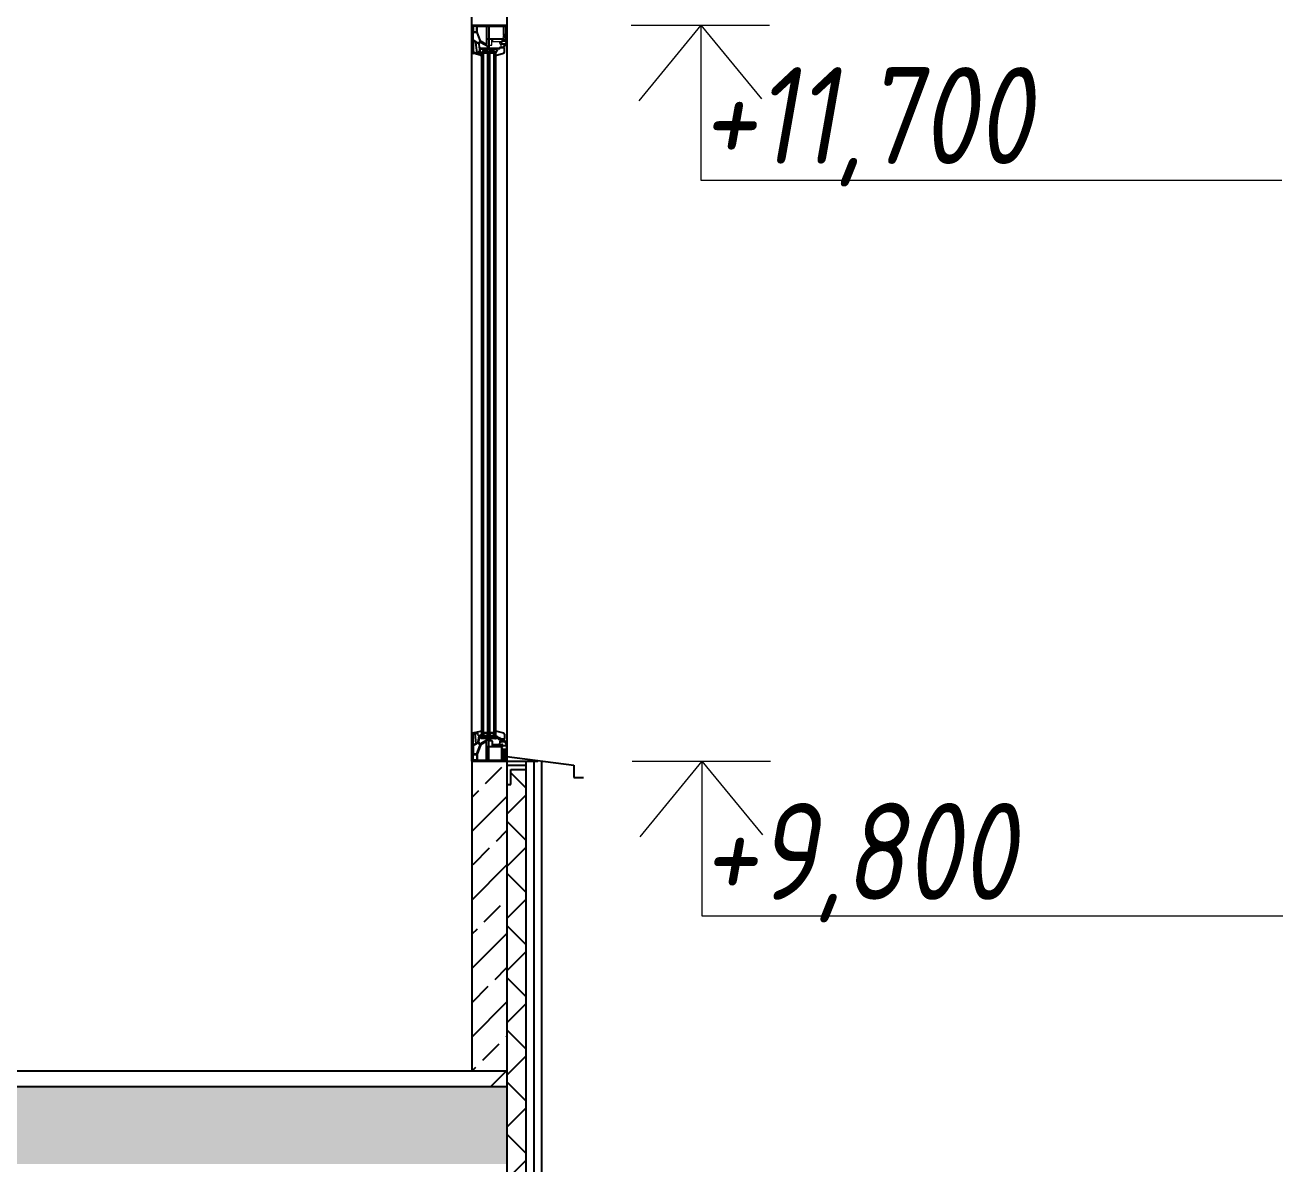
# Model space of a CAD drawing. Header units: millimetres. Extents: x -257254 to 390979, y -202328 to 355504.
# Drawn here: x 100926 to 104172, y 45935 to 48875 of the extents above; entities that cross this region are included whole.
import ezdxf
from ezdxf.enums import TextEntityAlignment as Align

# ---------------------------------------------------------------- set-up
doc = ezdxf.new("R2010")
doc.units = ezdxf.units.MM
doc.layers.get('0').update_dxf_attribs({"lineweight": 25})
for name, color, linetype in [('G_S1', 3, 'Continuous'), ('GASKET', 5, 'Continuous'), ('PVC', 7, 'Continuous'), ('разрез', 40, 'Continuous')]:
    doc.layers.add(name, color=color, linetype=linetype)
doc.layers.add('RAZMER', color=250, linetype='Continuous', lineweight=13)
doc.layers.add('покрытия', color=6, linetype='Continuous', lineweight=18)
doc.styles.add('SIMPLEX', font='simplex.shx', dxfattribs={"width": 0.8, "oblique": 10})

msp = doc.modelspace()

# ---------------------------------------------------------------- hatches: boundary and pattern name
at = {"layer": 'разрез'}
h = msp.add_hatch(dxfattribs=at)
h.set_pattern_fill('JIS_STN_2.5', color=256, scale=50)
h.set_pattern_definition([(45, (-80.35, 5975.46), (-88.38835, 88.38835), []), (45, (7.9, 5975.46), (-88.38835, 88.38835), [60, -25])])
h.paths.add_polyline_path([(102168.67558, 46950.80058), (102157.29381, 46975.34196), (102090.48815, 46975.34196), (102078.67558, 46950.80058), (102078.67558, 46135.34196), (102168.67558, 46135.34196)])
h = msp.add_hatch(dxfattribs=at)
h.set_pattern_fill('NET', color=256, scale=30, angle=45)
h.set_pattern_definition([(45, (-80, -15000), (-67.35192, 67.35192), []), (135, (-80, -15000), (-67.35192, -67.35192), [])])
h.paths.add_polyline_path([(102219.02596, 46953.3795), (102179.02596, 46953.3795), (102179.02596, 46914.47947), (102169.02596, 46914.47947), (102169.02596, 45909.00971), (102219.02596, 45909.00971)])
h = msp.add_hatch(dxfattribs=at)
h.set_pattern_fill('JIS_STN_2.5', color=256, scale=50)
h.set_pattern_definition([(45, (6e-08, 6000), (-88.38835, 88.38835), []), (45, (88.25, 6000), (-88.38835, 88.38835), [60, -25])])
h.paths.add_polyline_path([(92229.02595, 46135.34196), (89829.02595, 46135.34196), (89829.02595, 45935.34196), (92229.02595, 45935.34196)])
h.paths.add_polyline_path([(96429.02596, 46135.34196), (92229.02596, 46135.34196), (92229.02596, 46015.34196), (92229.02595, 45935.34196), (96429.02596, 45935.34196)])
h.paths.add_polyline_path([(100629.02596, 46135.34196), (96429.02596, 46135.34196), (96429.02596, 45935.34196), (100629.02596, 45935.34196)])
h.paths.add_polyline_path([(102169.02596, 46135.34196), (100629.02596, 46135.34196), (100629.02596, 45935.34196), (102169.02596, 45935.34196)])

# ---------------------------------------------------------------- linework, layer by layer
at = {"color": 1, "linetype": 'Continuous', "lineweight": 25}
for p, q in [((102102.22347, 48812.94867), (102142.23375, 48815.93684)), ((102142.23375, 48812.94867), (102102.22347, 48815.93684)), ((102102.22347, 47037.62609), (102142.23375, 47034.63792)), ((102142.23375, 47037.62609), (102102.22347, 47034.63792))]:
    msp.add_line(p, q, dxfattribs=at)
at = {"color": 5}
for p, q in [((102109.26072, 48809.16832), (102108.26072, 48809.16832)), ((102109.26072, 48808.16832), (102108.26072, 48808.16832)), ((102109.26072, 48807.16832), (102108.26072, 48807.16832)), ((102109.26072, 48806.16832), (102108.26072, 48806.16832)), ((102109.26072, 48805.16832), (102108.26072, 48805.16832)), ((102109.26072, 48804.16832), (102108.26072, 48804.16832)), ((102109.26072, 48803.66832), (102108.26072, 48803.66832)), ((102109.26072, 48809.16832), (102109.26072, 48810.16832)), ((102109.26072, 48803.66832), (102109.26072, 48802.66832)), ((102110.26072, 48809.16832), (102110.26072, 48810.16832)), ((102110.26072, 48803.66832), (102110.26072, 48802.66832)), ((102111.26072, 48809.16832), (102111.26072, 48810.16832)), ((102111.26072, 48803.66832), (102111.26072, 48802.66832)), ((102112.26072, 48809.16832), (102112.26072, 48810.16832)), ((102112.26072, 48803.66832), (102112.26072, 48802.66832)), ((102113.26072, 48809.16832), (102113.26072, 48810.16832)), ((102113.26072, 48803.66832), (102113.26072, 48802.66832)), ((102114.26072, 48809.16832), (102114.26072, 48810.16832)), ((102114.26072, 48803.66832), (102114.26072, 48802.66832)), ((102115.26072, 48809.16832), (102115.26072, 48810.16832)), ((102115.26072, 48803.66832), (102115.26072, 48802.66832)), ((102116.26072, 48809.16832), (102116.26072, 48810.16832)), ((102116.26072, 48803.66832), (102116.26072, 48802.66832)), ((102117.26072, 48809.16832), (102117.26072, 48810.16832)), ((102117.26072, 48803.66832), (102117.26072, 48802.66832)), ((102118.26072, 48809.16832), (102118.26072, 48810.16832)), ((102118.26072, 48803.66832), (102118.26072, 48802.66832)), ((102119.26072, 48809.16832), (102119.26072, 48810.16832)), ((102119.26072, 48809.16832), (102119.26072, 48810.16832)), ((102119.26072, 48809.16832), (102120.26072, 48809.16832)), ((102120.26072, 48808.16832), (102119.26072, 48808.16832)), ((102120.26072, 48807.16832), (102119.26072, 48807.16832)), ((102120.26072, 48806.16832), (102119.26072, 48806.16832)), ((102120.26072, 48805.16832), (102119.26072, 48805.16832)), ((102120.26072, 48804.16832), (102119.26072, 48804.16832)), ((102119.26072, 48803.66832), (102119.26072, 48802.66832)), ((102119.26072, 48803.66832), (102119.26072, 48802.66832)), ((102119.26072, 48803.66832), (102120.26072, 48803.66832)), ((102120.26072, 48809.16832), (102120.26072, 48810.16832)), ((102120.26072, 48803.66832), (102120.26072, 48802.66832)), ((102125.26072, 48809.16832), (102124.26072, 48809.16832)), ((102125.26072, 48808.16832), (102124.26072, 48808.16832)), ((102125.26072, 48807.16832), (102124.26072, 48807.16832)), ((102125.26072, 48806.16832), (102124.26072, 48806.16832)), ((102125.26072, 48805.16832), (102124.26072, 48805.16832)), ((102125.26072, 48804.16832), (102124.26072, 48804.16832)), ((102125.26072, 48803.66832), (102124.26072, 48803.66832)), ((102125.26072, 48809.16832), (102125.26072, 48810.16832)), ((102125.26072, 48803.66832), (102125.26072, 48802.66832)), ((102126.26072, 48809.16832), (102126.26072, 48810.16832)), ((102126.26072, 48803.66832), (102126.26072, 48802.66832)), ((102127.26072, 48809.16832), (102127.26072, 48810.16832)), ((102127.26072, 48803.66832), (102127.26072, 48802.66832)), ((102128.26072, 48809.16832), (102128.26072, 48810.16832)), ((102128.26072, 48803.66832), (102128.26072, 48802.66832)), ((102129.26072, 48809.16832), (102129.26072, 48810.16832)), ((102129.26072, 48803.66832), (102129.26072, 48802.66832)), ((102130.26072, 48809.16832), (102130.26072, 48810.16832)), ((102130.26072, 48803.66832), (102130.26072, 48802.66832)), ((102131.26072, 48809.16832), (102131.26072, 48810.16832)), ((102131.26072, 48803.66832), (102131.26072, 48802.66832)), ((102132.26072, 48809.16832), (102132.26072, 48810.16832)), ((102132.26072, 48803.66832), (102132.26072, 48802.66832)), ((102133.26072, 48809.16832), (102133.26072, 48810.16832)), ((102133.26072, 48803.66832), (102133.26072, 48802.66832)), ((102134.26072, 48809.16832), (102134.26072, 48810.16832)), ((102134.26072, 48803.66832), (102134.26072, 48802.66832)), ((102135.26072, 48809.16832), (102135.26072, 48810.16832)), ((102135.26072, 48809.16832), (102135.26072, 48810.16832)), ((102135.26072, 48809.16832), (102136.26072, 48809.16832)), ((102136.26072, 48808.16832), (102135.26072, 48808.16832)), ((102136.26072, 48807.16832), (102135.26072, 48807.16832)), ((102136.26072, 48806.16832), (102135.26072, 48806.16832)), ((102136.26072, 48805.16832), (102135.26072, 48805.16832)), ((102136.26072, 48804.16832), (102135.26072, 48804.16832)), ((102135.26072, 48803.66832), (102135.26072, 48802.66832)), ((102135.26072, 48803.66832), (102135.26072, 48802.66832)), ((102135.26072, 48803.66832), (102136.26072, 48803.66832)), ((102136.26072, 48809.16832), (102136.26072, 48810.16832)), ((102136.26072, 48803.66832), (102136.26072, 48802.66832)), ((102109.26072, 47046.90644), (102108.26072, 47046.90644)), ((102109.26072, 47046.40644), (102108.26072, 47046.40644)), ((102109.26072, 47046.90644), (102109.26072, 47047.90644)), ((102110.26072, 47046.90644), (102110.26072, 47047.90644)), ((102111.26072, 47046.90644), (102111.26072, 47047.90644)), ((102112.26072, 47046.90644), (102112.26072, 47047.90644)), ((102113.26072, 47046.90644), (102113.26072, 47047.90644)), ((102114.26072, 47046.90644), (102114.26072, 47047.90644)), ((102115.26072, 47046.90644), (102115.26072, 47047.90644)), ((102116.26072, 47046.90644), (102116.26072, 47047.90644)), ((102117.26072, 47046.90644), (102117.26072, 47047.90644)), ((102118.26072, 47046.90644), (102118.26072, 47047.90644)), ((102119.26072, 47046.90644), (102119.26072, 47047.90644)), ((102119.26072, 47046.90644), (102119.26072, 47047.90644)), ((102119.26072, 47046.90644), (102120.26072, 47046.90644)), ((102120.26072, 47046.40644), (102119.26072, 47046.40644)), ((102120.26072, 47046.90644), (102120.26072, 47047.90644)), ((102125.26072, 47046.90644), (102124.26072, 47046.90644)), ((102125.26072, 47046.40644), (102124.26072, 47046.40644)), ((102125.26072, 47046.90644), (102125.26072, 47047.90644)), ((102126.26072, 47046.90644), (102126.26072, 47047.90644)), ((102127.26072, 47046.90644), (102127.26072, 47047.90644)), ((102128.26072, 47046.90644), (102128.26072, 47047.90644)), ((102129.26072, 47046.90644), (102129.26072, 47047.90644)), ((102130.26072, 47046.90644), (102130.26072, 47047.90644)), ((102131.26072, 47046.90644), (102131.26072, 47047.90644)), ((102132.26072, 47046.90644), (102132.26072, 47047.90644)), ((102133.26072, 47046.90644), (102133.26072, 47047.90644)), ((102134.26072, 47046.90644), (102134.26072, 47047.90644)), ((102135.26072, 47046.90644), (102135.26072, 47047.90644)), ((102135.26072, 47046.90644), (102135.26072, 47047.90644)), ((102135.26072, 47046.90644), (102136.26072, 47046.90644)), ((102136.26072, 47046.40644), (102135.26072, 47046.40644)), ((102136.26072, 47046.90644), (102136.26072, 47047.90644)), ((102109.26072, 47045.40644), (102108.26072, 47045.40644)), ((102109.26072, 47044.40644), (102108.26072, 47044.40644)), ((102109.26072, 47043.40644), (102108.26072, 47043.40644)), ((102109.26072, 47042.40644), (102108.26072, 47042.40644)), ((102109.26072, 47041.40644), (102108.26072, 47041.40644)), ((102109.26072, 47041.40644), (102109.26072, 47040.40644)), ((102110.26072, 47041.40644), (102110.26072, 47040.40644)), ((102111.26072, 47041.40644), (102111.26072, 47040.40644)), ((102112.26072, 47041.40644), (102112.26072, 47040.40644)), ((102113.26072, 47041.40644), (102113.26072, 47040.40644)), ((102114.26072, 47041.40644), (102114.26072, 47040.40644)), ((102115.26072, 47041.40644), (102115.26072, 47040.40644)), ((102116.26072, 47041.40644), (102116.26072, 47040.40644)), ((102117.26072, 47041.40644), (102117.26072, 47040.40644)), ((102118.26072, 47041.40644), (102118.26072, 47040.40644)), ((102120.26072, 47045.40644), (102119.26072, 47045.40644)), ((102120.26072, 47044.40644), (102119.26072, 47044.40644)), ((102120.26072, 47043.40644), (102119.26072, 47043.40644)), ((102120.26072, 47042.40644), (102119.26072, 47042.40644)), ((102119.26072, 47041.40644), (102119.26072, 47040.40644)), ((102119.26072, 47041.40644), (102119.26072, 47040.40644)), ((102119.26072, 47041.40644), (102120.26072, 47041.40644)), ((102120.26072, 47041.40644), (102120.26072, 47040.40644)), ((102125.26072, 47045.40644), (102124.26072, 47045.40644)), ((102125.26072, 47044.40644), (102124.26072, 47044.40644)), ((102125.26072, 47043.40644), (102124.26072, 47043.40644)), ((102125.26072, 47042.40644), (102124.26072, 47042.40644)), ((102125.26072, 47041.40644), (102124.26072, 47041.40644)), ((102125.26072, 47041.40644), (102125.26072, 47040.40644)), ((102126.26072, 47041.40644), (102126.26072, 47040.40644)), ((102127.26072, 47041.40644), (102127.26072, 47040.40644)), ((102128.26072, 47041.40644), (102128.26072, 47040.40644)), ((102129.26072, 47041.40644), (102129.26072, 47040.40644)), ((102130.26072, 47041.40644), (102130.26072, 47040.40644)), ((102131.26072, 47041.40644), (102131.26072, 47040.40644)), ((102132.26072, 47041.40644), (102132.26072, 47040.40644)), ((102133.26072, 47041.40644), (102133.26072, 47040.40644)), ((102134.26072, 47041.40644), (102134.26072, 47040.40644)), ((102136.26072, 47045.40644), (102135.26072, 47045.40644)), ((102136.26072, 47044.40644), (102135.26072, 47044.40644)), ((102136.26072, 47043.40644), (102135.26072, 47043.40644)), ((102136.26072, 47042.40644), (102135.26072, 47042.40644)), ((102135.26072, 47041.40644), (102135.26072, 47040.40644)), ((102135.26072, 47041.40644), (102135.26072, 47040.40644)), ((102135.26072, 47041.40644), (102136.26072, 47041.40644)), ((102136.26072, 47041.40644), (102136.26072, 47040.40644))]:
    msp.add_line(p, q, dxfattribs=at)
for points in [[(102116.61489, 48825.34444, -0.5773502692), (102116.16489, 48825.08464), (102101.21313, 48833.71704, -0.1763269807), (102101.08122, 48833.87425), (102092.53299, 48857.36032, -0.0874886635), (102092.51489, 48857.46293), (102092.51489, 48872.41003, -0.4142135624), (102092.81489, 48872.71003), (102116.31489, 48872.71003, -0.4142135624), (102116.61489, 48872.41003)], [(102116.61489, 47025.23032, 0.5773502692), (102116.16489, 47025.49013), (102101.21312, 47016.85772, 0.1763269807), (102101.08122, 47016.70052), (102092.53299, 46993.21444, 0.0874886635), (102092.51489, 46993.11184), (102092.51489, 46978.16474, 0.4142135624), (102092.81489, 46977.86474), (102116.31489, 46977.86474, 0.4142135624), (102116.61489, 46978.16474)]]:
    msp.add_lwpolyline(points, format="xyb", close=True)
at = {"color": 1, "linetype": 'Continuous', "lineweight": 25}
for points in [[(102104.23325, 48812.94867), (102102.22347, 48812.94867), (102102.22347, 48815.93684), (102142.23375, 48815.93684), (102142.23375, 48812.94867)], [(102104.23325, 47037.62609), (102102.22347, 47037.62609), (102102.22347, 47034.63792), (102142.23375, 47034.63792), (102142.23375, 47037.62609)]]:
    msp.add_lwpolyline(points, close=True, dxfattribs=at)
at = {"color": 5}
for points in [[(102120.26072, 48810.16832), (102120.26072, 48802.66832), (102108.26072, 48802.66832), (102108.26072, 48810.16832)], [(102119.26072, 48809.16832), (102119.26072, 48803.66832), (102109.26072, 48803.66832), (102109.26072, 48809.16832)], [(102136.26072, 48810.16832), (102136.26072, 48802.66832), (102124.26072, 48802.66832), (102124.26072, 48810.16832)], [(102135.26072, 48809.16832), (102135.26072, 48803.66832), (102125.26072, 48803.66832), (102125.26072, 48809.16832)], [(102120.26072, 47040.40644), (102120.26072, 47047.90644), (102108.26072, 47047.90644), (102108.26072, 47040.40644)], [(102119.26072, 47041.40644), (102119.26072, 47046.90644), (102109.26072, 47046.90644), (102109.26072, 47041.40644)], [(102136.26072, 47040.40644), (102136.26072, 47047.90644), (102124.26072, 47047.90644), (102124.26072, 47040.40644)], [(102135.26072, 47041.40644), (102135.26072, 47046.90644), (102125.26072, 47046.90644), (102125.26072, 47041.40644)]]:
    msp.add_lwpolyline(points, close=True, dxfattribs=at)
at = {"layer": 'G_S1'}
for points in [[(102104.26072, 47037.62609), (102104.26072, 48802.66842), (102108.26072, 48802.66823), (102108.26072, 47037.62609)], [(102120.26072, 47037.62609), (102120.26072, 48802.66842), (102124.26072, 48802.66823), (102124.26072, 47037.62609)], [(102136.26072, 47037.62704), (102136.26069, 48803.16842), (102140.26069, 48803.16823), (102140.26072, 47037.62704)]]:
    msp.add_lwpolyline(points, close=True, dxfattribs=at)
at = {"layer": 'GASKET', "color": 5, "linetype": 'Continuous'}
msp.add_lwpolyline([(102101.59073, 48806.79046, 0.4142135624), (102100.89073, 48807.49046), (102100.79073, 48807.49046, 0.4142135624), (102100.49073, 48807.19046), (102100.49073, 48806.34405), (102100.19073, 48806.17085, -0.5773502692), (102099.29073, 48806.69046), (102099.29073, 48807.14046, 0.4142135624), (102098.79073, 48807.64046), (102098.49073, 48807.64046, 0.0200240707), (102098.21073, 48807.62925, 0.3909468838), (102097.29073, 48806.63245), (102097.29073, 48801.64848, 0.3909468838), (102098.21073, 48800.65168), (102098.49073, 48800.64046), (102098.79073, 48800.64046, 0.4142135624), (102099.29073, 48801.14046), (102099.29073, 48801.59046, -0.5773502692), (102100.19073, 48802.11008), (102100.49073, 48801.93687), (102100.49073, 48797.89006), (102103.87457, 48796.87564, 0.5023341752), (102104.26072, 48797.16301), (102104.26073, 48803.92482), (102101.82345, 48804.65548, -0.349418093), (102101.59073, 48804.94784)], format="xyb", close=True, dxfattribs=at)
at = {"layer": 'PVC'}
for p, q in [((102078.93981, 48809.76937), (102078.93981, 48875.2328)), ((102081.89381, 48875.2328), (102090.48815, 48875.2328)), ((102137.56376, 48875.2328), (102146.1581, 48875.2328)), ((102157.29381, 48875.2328), (102166.1581, 48875.2328)), ((102168.93981, 48875.26082), (102168.93981, 48836.71082)), ((102122.93981, 48837.96082), (102122.93981, 48816.46082)), ((102123.02596, 48837.9328), (102123.02596, 48816.4328)), ((102157.00107, 48838.96082), (102123.93981, 48838.96082)), ((102157.08722, 48838.9328), (102124.02596, 48838.9328)), ((102156.95003, 48836.33846), (102157.48404, 48838.33141)), ((102157.03618, 48836.31045), (102157.57019, 48838.30339)), ((102159.97294, 48836.14169), (102157.25969, 48835.96148)), ((102160.05909, 48836.11368), (102157.34584, 48835.93346)), ((102160.36764, 48842.96082), (102159.36764, 48841.96082)), ((102159.36764, 48841.96082), (102160.42977, 48836.74028)), ((102160.45379, 48842.9328), (102159.45379, 48841.9328)), ((102159.45379, 48841.9328), (102160.51592, 48836.71226)), ((102165.13981, 48842.96082), (102160.36764, 48842.96082)), ((102165.22596, 48842.9328), (102160.45379, 48842.9328)), ((102164.4474, 48836.7314), (102164.64423, 48837.84764)), ((102164.53355, 48836.70338), (102164.73038, 48837.81963)), ((102167.68981, 48835.96082), (102164.90667, 48836.14567)), ((102167.77596, 48835.9328), (102164.99282, 48836.11766)), ((102165.13663, 48838.26082), (102166.13981, 48838.26082)), ((102165.22278, 48838.2328), (102166.22596, 48838.2328)), ((102166.63981, 48838.76082), (102166.63981, 48841.46082)), ((102166.72596, 48838.7328), (102166.72596, 48841.4328)), ((102168.18981, 48835.96082), (102167.68981, 48835.96082)), ((102168.27596, 48835.9328), (102167.77596, 48835.9328)), ((102168.93981, 48836.71082), (102168.18981, 48835.96082)), ((102100.06216, 48797.97104), (102084.86925, 48802.04197)), ((102096.455, 48826.495), (102098.89423, 48812.66143)), ((102096.54115, 48826.46698), (102098.98038, 48812.63342)), ((102100.02488, 48830.66792), (102096.73509, 48827.37813)), ((102100.11103, 48830.63991), (102096.82124, 48827.35012)), ((102098.73981, 48807.61082), (102098.43981, 48807.61082)), ((102098.43981, 48800.61082), (102098.73981, 48800.61082)), ((102098.82596, 48807.5828), (102098.52596, 48807.5828)), ((102098.52596, 48800.5828), (102098.82596, 48800.5828)), ((102098.93981, 48812.14049), (102098.93981, 48809.46082)), ((102099.02596, 48812.11247), (102099.02596, 48809.4328)), ((102099.23981, 48806.66082), (102099.23981, 48807.11082)), ((102099.23981, 48801.11082), (102099.23981, 48801.56082)), ((102099.32596, 48806.6328), (102099.32596, 48807.0828)), ((102099.32596, 48801.0828), (102099.32596, 48801.5328)), ((102100.43981, 48806.31441), (102100.13981, 48806.1412)), ((102100.13981, 48802.08043), (102100.43981, 48801.90723)), ((102100.52596, 48806.28639), (102100.22596, 48806.11319)), ((102100.22596, 48802.05242), (102100.52596, 48801.87921)), ((102100.43981, 48807.96082), (102100.43981, 48806.31441)), ((102100.43981, 48801.90723), (102100.43981, 48798.26082)), ((102100.52596, 48807.9328), (102100.52596, 48806.28639)), ((102100.52596, 48801.87921), (102100.52596, 48798.2328)), ((102119.93981, 48820.02588), (102101.23198, 48830.82684)), ((102120.02596, 48819.99786), (102101.31813, 48830.79883)), ((102120.43981, 48816.46082), (102120.43981, 48819.15985)), ((102120.52596, 48816.4328), (102120.52596, 48819.13184)), ((102122.43981, 48815.96082), (102120.93981, 48815.96082)), ((102122.52596, 48815.9328), (102121.02596, 48815.9328)), ((102140.26069, 48802.80664), (102145.78549, 48813.5819)), ((102140.26069, 48797.2328), (102140.26069, 48808.38047)), ((102140.26069, 48796.94872), (102160.31159, 48802.5115)), ((102143.35034, 48806.04184), (102143.52596, 48806.04184)), ((102147.94405, 48814.9328), (102151.02596, 48814.9328)), ((102151.52596, 48815.4328), (102151.52596, 48815.8328)), ((102153.62596, 48817.9328), (102155.93763, 48817.9328)), ((102155.93763, 48817.9328), (102162.27596, 48817.9328)), ((102158.77596, 48820.1328), (102158.49151, 48818.51963)), ((102163.02596, 48817.1828), (102162.27596, 48817.9328)), ((102163.02596, 48806.29926), (102163.02596, 48817.1828)), ((102143.82596, 48796.9328), (102143.82596, 48796.9328)), ((102104.26072, 47052.63174), (102084.9554, 47048.56081)), ((102140.26072, 47053.62604), (102160.31159, 47048.06327)), ((102079.02596, 47040.83341), (102079.02596, 46975.34196)), ((102096.54115, 47024.10778), (102098.98038, 47037.94135)), ((102100.11103, 47019.93486), (102096.82124, 47023.22465)), ((102099.02596, 47038.46229), (102099.02596, 47041.14196)), ((102120.02596, 47030.5769), (102101.31813, 47019.77594)), ((102120.52596, 47034.14196), (102120.52596, 47031.44293)), ((102122.52596, 47034.64196), (102121.02596, 47034.64196)), ((102123.02596, 47012.64196), (102123.02596, 47034.14196)), ((102140.26072, 47041.1452), (102145.78549, 47036.99287)), ((102147.94405, 47035.64196), (102151.02596, 47035.64196)), ((102151.52596, 47035.14196), (102151.52596, 47034.74196)), ((102153.62596, 47032.64196), (102155.93763, 47032.64196)), ((102154.67596, 47028.64196), (102155.13865, 47028.64196)), ((102154.67596, 47026.64196), (102156.29335, 47026.64196)), ((102155.57166, 47028.89196), (102156.58894, 47030.65394)), ((102156.64833, 47030.99077), (102156.43004, 47032.22879)), ((102156.72636, 47026.89196), (102158.77596, 47030.44196)), ((102157.03618, 47014.26432), (102157.57019, 47012.27137)), ((102164.99282, 47014.45711), (102157.34584, 47014.6413)), ((102158.77596, 47030.44196), (102158.49151, 47032.05514)), ((102158.98391, 47032.64196), (102162.27596, 47032.64196)), ((102163.02596, 47033.39196), (102162.27596, 47032.64196)), ((102163.02596, 47044.2755), (102163.02596, 47033.39196)), ((102167.77596, 47014.64196), (102164.99282, 47014.45711)), ((102168.27596, 47014.64196), (102167.77596, 47014.64196)), ((102169.02596, 47013.89196), (102168.27596, 47014.64196)), ((102169.02596, 46975.34196), (102169.02596, 47013.89196)), ((102157.08722, 47011.64196), (102124.02596, 47011.64196)), ((102079.02596, 46975.34196), (102090.48815, 46975.34196)), ((102090.48815, 46975.34196), (102157.29381, 46975.34196)), ((102157.29381, 46975.34196), (102169.02596, 46975.34196))]:
    msp.add_line(p, q, dxfattribs=at)
at = {"layer": 'PVC', "linetype": 'Continuous', "lineweight": 0}
for p, q in [((102130.02596, 48823.9328), (102130.02596, 48838.4328)), ((102130.52596, 48838.9328), (102131.52596, 48838.9328)), ((102132.02596, 48838.4328), (102132.02596, 48833.9328)), ((102132.52596, 48833.4328), (102156.36792, 48833.4328)), ((102151.62143, 48831.4328), (102156.36792, 48831.4328)), ((102159.32596, 48835.9328), (102164.98391, 48835.9328)), ((102159.32596, 48833.9328), (102166.52391, 48833.9328)), ((102169.02596, 48832.9328), (102163.02596, 48818.6828)), ((102166.98473, 48833.23877), (102164.45824, 48827.23836)), ((102164.98391, 48835.9328), (102168.27596, 48835.9328)), ((102124.02592, 48816.43684), (102124.02592, 48822.9328)), ((102124.52592, 48823.4328), (102129.52596, 48823.4328)), ((102138.72592, 48815.93684), (102124.52592, 48815.93684)), ((102139.02592, 48816.23684), (102138.72592, 48815.93684)), ((102139.32592, 48815.93684), (102139.02592, 48816.23684)), ((102148.52592, 48815.93684), (102139.32592, 48815.93684)), ((102149.02592, 48817.43684), (102149.02592, 48816.43684)), ((102151.39671, 48817.93684), (102149.52592, 48817.93684)), ((102152.02693, 48826.43176), (102151.13146, 48830.83312)), ((102154.05909, 48818.11368), (102151.39671, 48817.93684)), ((102153.03916, 48826.34661), (102152.87045, 48826.17789)), ((102154.45379, 48824.9328), (102153.45379, 48823.9328)), ((102153.45379, 48823.9328), (102154.51592, 48818.71226)), ((102163.99742, 48826.93239), (102154.45338, 48826.93239)), ((102162.19192, 48824.9328), (102154.45379, 48824.9328)), ((102158.53355, 48818.70338), (102158.76564, 48820.01963)), ((102161.77596, 48817.9328), (102158.99282, 48818.11766)), ((102159.25804, 48820.4328), (102160.71824, 48820.4328)), ((102161.17906, 48820.73877), (102162.65274, 48824.23877)), ((102162.27596, 48817.9328), (102161.77596, 48817.9328)), ((102163.02596, 48818.6828), (102162.27596, 48817.9328)), ((102124.02592, 47034.13792), (102124.02592, 47027.64196)), ((102138.72592, 47034.63792), (102124.52592, 47034.63792)), ((102124.52592, 47027.14196), (102129.52596, 47027.14196)), ((102126.02592, 47032.13792), (102126.02592, 47029.64196)), ((102137.97236, 47032.63792), (102126.52592, 47032.63792)), ((102126.52592, 47029.14196), (102129.52596, 47029.14196)), ((102130.02596, 47026.64196), (102130.02596, 47012.14196)), ((102132.02596, 47026.64196), (102132.02596, 47019.64196)), ((102132.02596, 47012.14196), (102132.02596, 47016.64196)), ((102132.52596, 47019.14196), (102149.4784, 47019.14196)), ((102132.52596, 47017.14196), (102156.36792, 47017.14196)), ((102139.02592, 47034.33792), (102138.72592, 47034.63792)), ((102139.32592, 47034.63792), (102139.02592, 47034.33792)), ((102148.52592, 47034.63792), (102139.32592, 47034.63792)), ((102146.70673, 47032.63792), (102140.07949, 47032.63792)), ((102149.02592, 47033.13792), (102149.02592, 47034.13792)), ((102150.86024, 47030.66915), (102149.36024, 47030.66915)), ((102151.39671, 47032.63792), (102149.52592, 47032.63792)), ((102149.96837, 47019.54228), (102152.09979, 47030.01858)), ((102151.64297, 47030.61716), (102150.86024, 47030.66915)), ((102152.02693, 47024.14301), (102151.13146, 47019.74165)), ((102154.05909, 47032.46109), (102151.39671, 47032.63792)), ((102151.62143, 47019.14196), (102156.36792, 47019.14196)), ((102153.03916, 47024.22816), (102152.87045, 47024.39688)), ((102153.45379, 47026.64196), (102154.51592, 47031.8625)), ((102154.45379, 47025.64196), (102153.45379, 47026.64196)), ((102163.99742, 47023.64237), (102154.45338, 47023.64237)), ((102162.19192, 47025.64196), (102154.45379, 47025.64196)), ((102158.53355, 47031.87138), (102158.76564, 47030.55514)), ((102161.77596, 47032.64196), (102158.99282, 47032.45711)), ((102159.25804, 47030.14196), (102160.71824, 47030.14196)), ((102159.32596, 47016.64196), (102166.52391, 47016.64196)), ((102159.32596, 47014.64196), (102164.98391, 47014.64196)), ((102161.17906, 47029.83599), (102162.65274, 47026.33599)), ((102162.27596, 47032.64196), (102161.77596, 47032.64196)), ((102163.02596, 47031.89196), (102162.27596, 47032.64196)), ((102169.02596, 47017.64196), (102163.02596, 47031.89196)), ((102166.98473, 47017.33599), (102164.45824, 47023.3364)), ((102164.98391, 47014.64196), (102168.27596, 47014.64196)), ((102168.27596, 47014.64196), (102169.02596, 47015.39196)), ((102169.02596, 47015.39196), (102169.02596, 47017.64196)), ((102130.52596, 47011.64196), (102131.52596, 47011.64196))]:
    msp.add_line(p, q, dxfattribs=at)
at = {"layer": 'PVC'}
for points in [[(102100.14831, 48797.94302), (102084.9554, 48802.01395, -0.3394542589), (102079.02596, 48809.74136), (102079.02596, 48875.2328), (102169.02596, 48875.2328), (102169.02596, 48836.6828), (102168.27596, 48835.9328), (102169.02596, 48835.1828), (102169.02596, 48832.9328)], [(102121.82596, 48872.7328, -0.4142135624), (102122.32596, 48872.2328), (102122.32596, 48841.27346, -0.2522636525), (102122.10096, 48840.85588, 0.1521672479), (102120.78137, 48839.2453, -0.3056146846), (102120.31786, 48838.9328), (102117.82596, 48838.9328, -0.4142135624), (102117.32596, 48839.4328), (102117.32596, 48872.2328, -0.4142135624), (102117.82596, 48872.7328)], [(102117.82596, 48872.7328), (102165.72596, 48872.7328, -0.4142135624), (102166.22596, 48872.2328), (102166.22596, 48850.4328, -0.4142135624), (102165.72596, 48849.9328), (102161.72596, 48849.9328, -0.4142135624), (102161.22596, 48850.4328), (102161.22596, 48872.2328, -0.4142135624), (102161.72596, 48872.7328)], [(102121.82596, 46977.84196, 0.4142135624), (102122.32596, 46978.34196), (102122.32596, 47009.3013, 0.2522636525), (102122.10096, 47009.71889, -0.1521672479), (102120.78137, 47011.32946, 0.3056146846), (102120.31786, 47011.64196), (102117.82596, 47011.64196, 0.4142135624), (102117.32596, 47011.14196), (102117.32596, 46978.34196, 0.4142135624), (102117.82596, 46977.84196)], [(102117.82596, 46977.84196), (102165.72596, 46977.84196, 0.4142135624), (102166.22596, 46978.34196), (102166.22596, 47000.14196, 0.4142135624), (102165.72596, 47000.64196), (102161.72596, 47000.64196, 0.4142135624), (102161.22596, 47000.14196), (102161.22596, 46978.34196, 0.4142135624), (102161.72596, 46977.84196)]]:
    msp.add_lwpolyline(points, format="xyb", dxfattribs=at)
for points in [[(102082.32596, 48857.9828), (102090.92596, 48857.9828, 0.4142135624), (102091.42596, 48858.4828), (102091.42596, 48872.2328, 0.4142135624), (102090.92596, 48872.7328), (102082.32596, 48872.7328, 0.4142135624), (102081.82596, 48872.2328), (102081.82596, 48858.4828, 0.4142135624)], [(102092.52596, 48857.4328), (102092.52596, 48872.2328, -0.4142135624), (102093.02596, 48872.7328), (102116.12596, 48872.7328, -0.4142135624), (102116.62596, 48872.2328), (102116.62596, 48825.71363, -0.5773502692), (102115.87596, 48825.28062), (102102.56813, 48832.96389, 0.0791628029), (102101.53955, 48833.35765, -0.259106532), (102101.17276, 48833.6759)], [(102081.82596, 48856.3828, -0.4142135624), (102082.32596, 48856.8828), (102091.20544, 48856.8828, -0.3152987889), (102091.67529, 48856.55381), (102099.93255, 48833.86716, -0.415199181), (102099.63213, 48833.22574, 0.110368962), (102098.34326, 48832.40768), (102094.97492, 48829.03934, -0.3394542589), (102094.37137, 48828.95988), (102082.07596, 48836.05864, -0.2679491924), (102081.82596, 48836.49165)], [(102081.82596, 48834.06678), (102081.82596, 48809.74136, 0.3394542589), (102085.6801, 48804.71854), (102086.14624, 48804.59364, 0.0665911149), (102092.72885, 48802.82984), (102088.99819, 48830.45856, 0.2914734196), (102088.7501, 48830.93515), (102082.57596, 48834.49979, 0.5773502692)], [(102161.22596, 48848.3328, -0.4142135624), (102161.72596, 48848.8328), (102165.72596, 48848.8328, -0.4142135624), (102166.22596, 48848.3328), (102166.22596, 48845.9328, -0.4142135624), (102165.72596, 48845.4328), (102161.72596, 48845.4328, -0.4142135624), (102161.22596, 48845.9328)], [(102081.82596, 47016.50799), (102081.82596, 47040.83341, -0.3394542589), (102085.6801, 47045.85622), (102086.14624, 47045.98112, -0.4663076582), (102086.77375, 47045.54174), (102088.99819, 47020.11621, -0.2914734196), (102088.7501, 47019.63962), (102082.57596, 47016.07497, -0.5773502692)], [(102089.62644, 47020.96692), (102087.44496, 47045.90136, -0.3639702343), (102087.81365, 47046.4279), (102092.72885, 47047.74493, -0.5461192343), (102093.10233, 47047.40533, 0.3391374696), (102096.23429, 47041.49214, -0.2932527546), (102096.52596, 47041.03761), (102096.52596, 47038.41855), (102094.07913, 47024.5419, 0.1007420008), (102094.11581, 47023.14616, -0.3298024597), (102093.87864, 47022.60058), (102090.37454, 47020.57749, -0.5486187866)], [(102081.82596, 46994.19196, 0.4142135624), (102082.32596, 46993.69196), (102091.20544, 46993.69196, 0.3152987889), (102091.67529, 46994.02095), (102099.93255, 47016.7076, 0.415199181), (102099.63213, 47017.34903, -0.110368962), (102098.34326, 47018.16709), (102094.97492, 47021.53543, 0.3394542589), (102094.37137, 47021.61489), (102082.07596, 47014.51613, 0.2679491924), (102081.82596, 47014.08312)], [(102092.52596, 46993.14196), (102092.52596, 46978.34196, 0.4142135624), (102093.02596, 46977.84196), (102116.12596, 46977.84196, 0.4142135624), (102116.62596, 46978.34196), (102116.62596, 47024.86114, 0.5773502692), (102115.87596, 47025.29415), (102102.56813, 47017.61087, -0.0791628029), (102101.53955, 47017.21712, 0.259106532), (102101.17276, 47016.89886)], [(102082.32596, 46992.59196), (102090.92596, 46992.59196, -0.4142135624), (102091.42596, 46992.09196), (102091.42596, 46978.34196, -0.4142135624), (102090.92596, 46977.84196), (102082.32596, 46977.84196, -0.4142135624), (102081.82596, 46978.34196), (102081.82596, 46992.09196, -0.4142135624)], [(102155.52596, 47002.24196, 0.4142135624), (102156.02596, 47001.74196), (102160.02596, 47001.74196, 0.4142135624), (102160.52596, 47002.24196), (102160.52596, 47004.67263, 0.3728956847), (102160.09726, 47005.16751, -0.1619694649), (102158.68602, 47005.8742), (102157.68602, 47006.8742, -0.1989123674), (102156.95379, 47008.64196, 0.4142135624), (102156.45379, 47009.14196), (102156.02596, 47009.14196, 0.4142135624), (102155.52596, 47008.64196)], [(102155.52596, 46978.34196, 0.4142135624), (102156.02596, 46977.84196), (102160.02596, 46977.84196, 0.4142135624), (102160.52596, 46978.34196), (102160.52596, 47000.14196, 0.4142135624), (102160.02596, 47000.64196), (102156.02596, 47000.64196, 0.4142135624), (102155.52596, 47000.14196)], [(102161.22596, 47002.24196, 0.4142135624), (102161.72596, 47001.74196), (102165.72596, 47001.74196, 0.4142135624), (102166.22596, 47002.24196), (102166.22596, 47004.64196, 0.4142135624), (102165.72596, 47005.14196), (102161.72596, 47005.14196, 0.4142135624), (102161.22596, 47004.64196)]]:
    msp.add_lwpolyline(points, format="xyb", close=True, dxfattribs=at)
for centre, radius, start, end in [((102123.93981, 48837.96082), 1, 90.0000001, 180.0000001), ((102124.02596, 48837.9328), 1, 90.0000001, 180.0000001), ((102157.23981, 48836.26082), 0.3, 165.0000001, 273.8000001), ((102157.00107, 48838.46082), 0.5, 345.0000001, 90.0000001), ((102157.32596, 48836.2328), 0.3, 165.0000001, 273.8000001), ((102157.08722, 48838.4328), 0.5, 345.0000001, 90.0000001), ((102159.93981, 48836.64059), 0.5, 273.8000001, 11.5000001), ((102160.02596, 48836.61258), 0.5, 273.8000001, 11.5000001), ((102164.93981, 48836.64457), 0.5, 170.0000001, 266.2000001), ((102165.02596, 48836.61656), 0.5, 170.0000001, 266.2000001), ((102165.13663, 48837.76082), 0.5, 90.0000001, 170.0000001), ((102165.22278, 48837.7328), 0.5, 90.0000001, 170.0000001), ((102165.13981, 48841.46082), 1.5, 0.0000001, 90.0000001), ((102165.22596, 48841.4328), 1.5, 0.0000001, 90.0000001), ((102166.13981, 48838.76082), 0.5, 270.0000001, 0.0000001), ((102166.22596, 48838.7328), 0.5, 270.0000001, 0.0000001), ((102086.93981, 48809.76937), 8, 180.0000001, 255.0000001), ((102098.43981, 48804.11082), 3.5, 90.0000001, 270.0000001), ((102098.52596, 48804.0828), 3.5, 90.0000001, 270.0000001), ((102097.43981, 48826.66865), 1, 134.80690669, 190.0000001), ((102097.52596, 48826.64063), 1, 134.80690669, 190.0000001), ((102098.73981, 48807.11082), 0.5, 0.0000001, 90.0000001), ((102098.73981, 48801.11082), 0.5, 270.0000001, 0.0000001), ((102098.82596, 48807.0828), 0.5, 0.0000001, 90.0000001), ((102098.82596, 48801.0828), 0.5, 270.0000001, 0.0000001), ((102095.93981, 48812.14049), 3, 0.0000001, 10.0000001), ((102099.43981, 48809.46082), 0.5, 180.0000001, 270.0000001), ((102096.02596, 48812.11247), 3, 0.0000001, 10.0000001), ((102099.52596, 48809.4328), 0.5, 180.0000001, 270.0000001), ((102099.83981, 48806.66082), 0.6, 180.0000001, 300.0000001), ((102099.83981, 48801.56082), 0.6, 60.0000001, 180.0000001), ((102099.92596, 48806.6328), 0.6, 180.0000001, 300.0000001), ((102099.92596, 48801.5328), 0.6, 60.0000001, 180.0000001), ((102099.43981, 48807.96082), 1, 0.0000001, 90.0000001), ((102099.52596, 48807.9328), 1, 0.0000001, 90.0000001), ((102100.73198, 48829.96082), 1, 60.0000001, 135.0000001), ((102100.81813, 48829.9328), 1, 60.0000001, 135.0000001), ((102119.43981, 48819.15985), 1, 0.0000001, 60.0000001), ((102119.52596, 48819.13184), 1, 0.0000001, 60.0000001), ((102120.93981, 48816.46082), 0.5, 180.0000001, 270.0000001), ((102121.02596, 48816.4328), 0.5, 180.0000001, 270.0000001), ((102122.43981, 48816.46082), 0.5, 270.0000001, 0.0000001), ((102122.52596, 48816.4328), 0.5, 270.0000001, 0.0000001), ((102147.94405, 48812.5328), 2.4, 90, 154.07952885), ((102151.02596, 48815.4328), 0.5, 270, 0), ((102153.62596, 48815.8328), 2.1, 90, 180), ((102159.02596, 48806.29926), 4, 288.7480945, 0), ((102100.13981, 48798.26082), 0.3, 255.0000001, 0.0000001), ((102100.22596, 48798.2328), 0.3, 255.0000001, 0.0000001), ((102087.02596, 47040.83341), 8, 104.9999999, 179.9999999), ((102159.02596, 47044.2755), 4, 0, 71.2519055), ((102097.52596, 47023.93413), 1, 169.9999999, 225.19309331), ((102096.02596, 47038.46229), 3, 349.9999999, 359.9999999), ((102099.52596, 47041.14196), 0.5, 89.9999999, 179.9999999), ((102104.14081, 47031.50073), 11.14188, 89.38333603, 114.4682902), ((102100.81813, 47020.64196), 1, 224.9999999, 299.9999999), ((102119.52596, 47031.44293), 1, 299.9999999, 359.9999999), ((102121.02596, 47034.14196), 0.5, 89.9999999, 179.9999999), ((102122.52596, 47034.14196), 0.5, 359.9999999, 89.9999999), ((102147.94405, 47038.04196), 2.4, 205.92047115, 270), ((102151.02596, 47035.14196), 0.5, 0, 90), ((102153.62596, 47034.74196), 2.1, 180, 270), ((102154.67596, 47027.64196), 1, 90, 270), ((102155.13865, 47029.14196), 0.5, 270, 330), ((102155.93763, 47032.14196), 0.5, 10, 90), ((102156.29335, 47027.14196), 0.5, 270, 330), ((102156.15593, 47030.90394), 0.5, 330, 10), ((102157.32596, 47014.34196), 0.3, 86.1999999, 194.9999999), ((102158.98391, 47032.14196), 0.5, 90, 190), ((102124.02596, 47012.64196), 1, 179.9999999, 269.9999999), ((102157.08722, 47012.14196), 0.5, 269.9999999, 14.9999999)]:
    msp.add_arc(centre, radius, start, end, dxfattribs=at)
at = {"layer": 'PVC', "linetype": 'Continuous', "lineweight": 0}
for centre, radius, start, end in [((102130.52596, 48838.4328), 0.5, 90.0000001, 180.0000001), ((102131.52596, 48838.4328), 0.5, 0.0000001, 90.0000001), ((102132.52596, 48833.9328), 0.5, 180.0000001, 270.0000001), ((102151.62143, 48830.9328), 0.5, 90.0000001, 191.5000001), ((102156.36792, 48833.9328), 0.5, 270.0000001, 350.40593188), ((102156.36792, 48833.9328), 2.5, 270.0000001, 350.40593188), ((102159.32596, 48833.4328), 2.5, 90.0000001, 170.40593188), ((102159.32596, 48833.4328), 0.5, 90.0000001, 170.40593188), ((102166.52391, 48833.4328), 0.5, 337.16634592, 90.0000001), ((102124.52592, 48822.9328), 0.5, 90.0000001, 180.0000001), ((102124.52592, 48816.43684), 0.5, 180.0000001, 270.0000001), ((102129.52596, 48823.9328), 0.5, 270.0000001, 0.0000001), ((102148.52592, 48816.43684), 0.5, 270.0000001, 0.0000001), ((102149.52592, 48817.43684), 0.5, 90.0000001, 180.0000001), ((102152.51689, 48826.53144), 0.5, 191.5000001, 315.0000001), ((102154.45338, 48824.93239), 2, 90.0000001, 135.0000001), ((102154.02596, 48818.61258), 0.5, 273.8000001, 11.5000001), ((102159.02596, 48818.61656), 0.5, 170.0000001, 266.2000001), ((102159.25804, 48819.9328), 0.5, 90.0000001, 170.0000001), ((102160.71824, 48820.9328), 0.5, 270.0000001, 337.16634592), ((102162.19192, 48824.4328), 0.5, 337.16634592, 90.0000001), ((102163.99742, 48827.43239), 0.5, 270.0000001, 337.16634592), ((102124.52592, 47034.13792), 0.5, 89.9999999, 179.9999999), ((102124.52592, 47027.64196), 0.5, 179.9999999, 269.9999999), ((102126.52592, 47032.13792), 0.5, 89.9999999, 179.9999999), ((102126.52592, 47029.64196), 0.5, 179.9999999, 269.9999999), ((102129.52596, 47026.64196), 2.5, 359.9999999, 89.9999999), ((102129.52596, 47026.64196), 0.5, 359.9999999, 89.9999999), ((102132.52596, 47019.64196), 0.5, 179.9999999, 269.9999999), ((102132.52596, 47016.64196), 0.5, 89.9999999, 179.9999999), ((102139.02592, 47034.33792), 2, 238.21166928, 301.78833051), ((102146.70673, 47032.13792), 0.5, 19.99327063, 89.9999999), ((102149.52592, 47033.16365), 2.5, 199.99327063, 266.1999999), ((102148.52592, 47034.13792), 0.5, 359.9999999, 89.9999999), ((102149.52592, 47033.13792), 0.5, 179.9999999, 269.9999999), ((102149.4784, 47019.64196), 0.5, 269.9999999, 348.4999999), ((102151.62143, 47019.64196), 0.5, 168.4999999, 269.9999999), ((102151.60983, 47030.11826), 0.5, 348.4999999, 86.1999999), ((102152.51689, 47024.04332), 0.5, 44.9999999, 168.4999999), ((102154.45338, 47025.64237), 2, 224.9999999, 269.9999999), ((102154.02596, 47031.96219), 0.5, 348.4999999, 86.1999999), ((102156.36792, 47016.64196), 2.5, 9.59406812, 89.9999999), ((102156.36792, 47016.64196), 0.5, 9.59406812, 89.9999999), ((102159.32596, 47017.14196), 2.5, 189.59406812, 269.9999999), ((102159.02596, 47031.95821), 0.5, 93.7999999, 189.9999999), ((102159.25804, 47030.64196), 0.5, 189.9999999, 269.9999999), ((102159.32596, 47017.14196), 0.5, 189.59406812, 269.9999999), ((102160.71824, 47029.64196), 0.5, 22.83365408, 89.9999999), ((102162.19192, 47026.14196), 0.5, 269.9999999, 22.83365408), ((102163.99742, 47023.14237), 0.5, 22.83365408, 89.9999999), ((102166.52391, 47017.14196), 0.5, 269.9999999, 22.83365408), ((102130.52596, 47012.14196), 0.5, 179.9999999, 269.9999999), ((102131.52596, 47012.14196), 0.5, 269.9999999, 359.9999999)]:
    msp.add_arc(centre, radius, start, end, dxfattribs=at)
at = {"layer": 'покрытия'}
for p, q in [((102490.42569, 48875.2328), (102847.30421, 48875.2328)), ((102669.96777, 48875.2328), (102509.89131, 48679.49848)), ((102669.96777, 48875.2328), (102669.96777, 48475.2328)), ((102669.96777, 48875.2328), (102826.73816, 48684.96637)), ((102669.96777, 48475.2328), (104169.96777, 48475.2328)), ((102492.88012, 46975.34196), (102849.75864, 46975.34196)), ((102672.4222, 46975.34196), (102512.34574, 46779.60764)), ((102672.4222, 46975.34196), (102672.4222, 46575.34196)), ((102672.4222, 46975.34196), (102829.19259, 46785.07553)), ((102672.4222, 46575.34196), (104172.4222, 46575.34196))]:
    msp.add_line(p, q, dxfattribs=at)
at = {"layer": 'разрез'}
for p, q in [((102169.02596, 64135.34196), (102169.02596, 37175.34196)), ((102079.02596, 46975.34196), (102079.02596, 48935.34196)), ((102169.02596, 46987.39698), (102341.85932, 46964.24687)), ((102079.02595, 46975.34196), (102079.02596, 46175.34196)), ((102169.02596, 46975.34196), (102249.02596, 46975.34196)), ((102169.02596, 46975.34196), (102249.02596, 46975.34196)), ((102219.02596, 46963.3795), (102169.02596, 46963.3795)), ((102179.02596, 46914.47947), (102179.02596, 46953.3795)), ((102179.02596, 46953.3795), (102219.02596, 46953.3795)), ((102219.02596, 45875.70281), (102219.02596, 46975.34196)), ((102239.02596, 46975.34196), (102239.02596, 45875.2328)), ((102259.02596, 46975.34196), (102259.02596, 45875.2328)), ((102341.85932, 46964.24687), (102341.85932, 46933.15538)), ((102341.85932, 46933.15538), (102367.03836, 46933.15538)), ((102169.02596, 46914.47947), (102179.02596, 46914.47947)), ((100849.02596, 46175.34196), (102169.02596, 46175.34196)), ((89829.02595, 46135.34196), (102169.02596, 46135.34196))]:
    msp.add_line(p, q, dxfattribs=at)

# ---------------------------------------------------------------- texts
at = {"layer": 'RAZMER', "color": 0, "style": 'SIMPLEX', "oblique": 10, "width": 0.8}
for s, p in [('+11,700', (102669.96777, 48441.89947, -276.03242)), ('+9,800', (102672.4222, 46542.00863, -276.03242))]:
    msp.add_text(s, height=250, dxfattribs=at).set_placement(p, align=Align.BOTTOM_LEFT)

doc.saveas('drawing.dxf')
